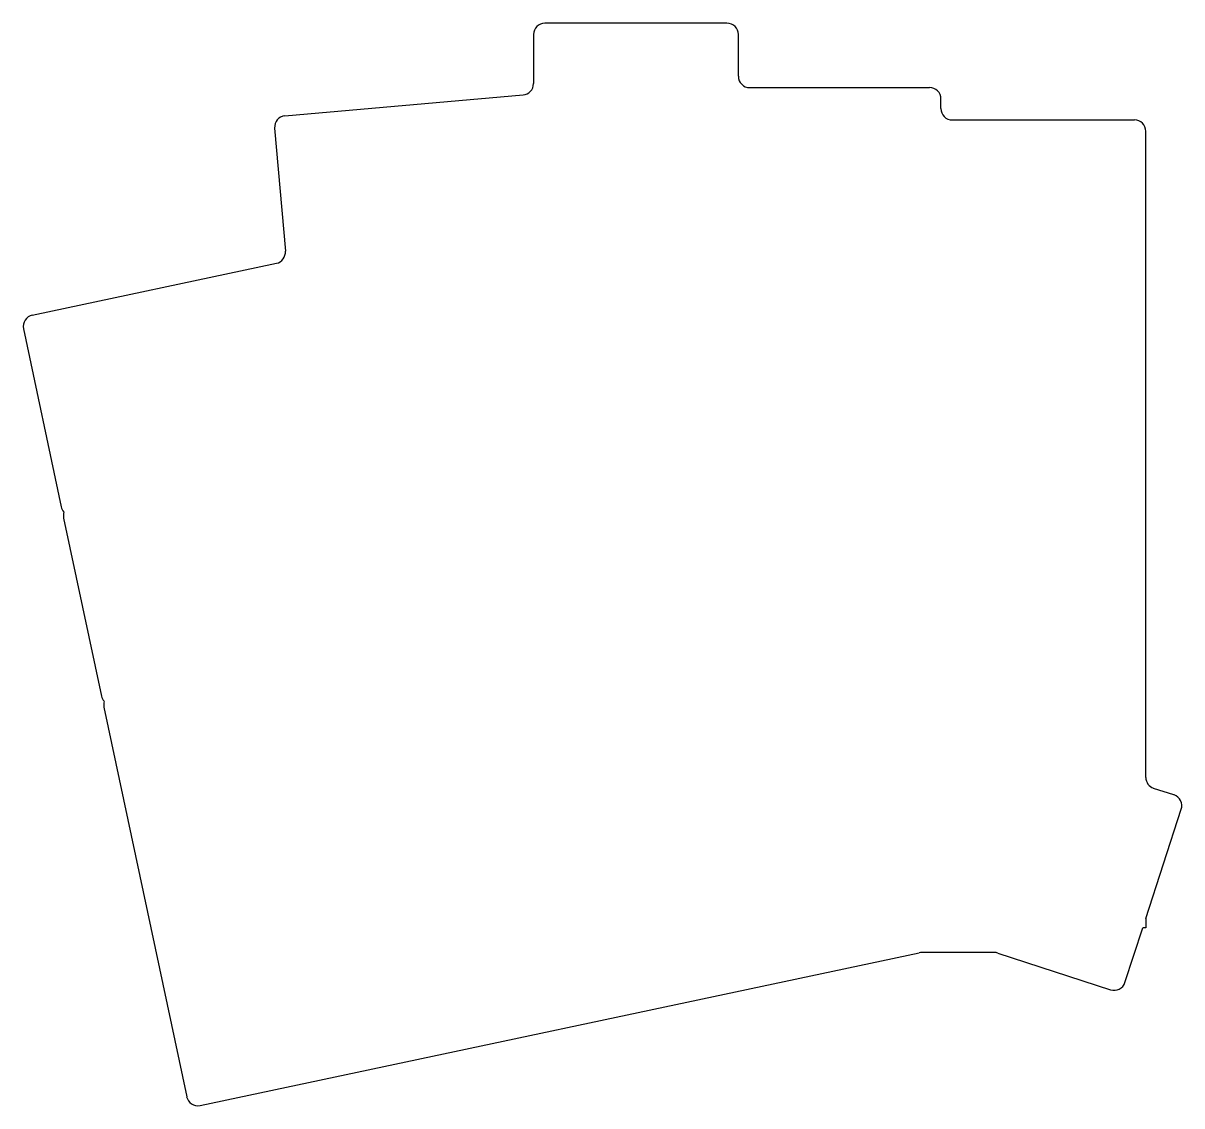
# Model space of a CAD drawing. Header units: millimetres. Extents: x -3 to 99, y -29 to 66.
import ezdxf

# ---------------------------------------------------------------- set-up
doc = ezdxf.new("R2010")
doc.units = ezdxf.units.MM

msp = doc.modelspace()

# ---------------------------------------------------------------- linework, layer by layer
for p, q in [((58.75, 65.69), (42.75, 65.69)), ((41.75, 64.69), (41.75, 60.38)), ((59.75, 61.03), (59.75, 64.69)), ((19.91, 57.55), (40.84, 59.39)), ((60.75, 60.03), (76.55, 60.03)), ((77.55, 58.19), (77.55, 59.03)), ((78.55, 57.19), (94.55, 57.19)), ((19, 56.47), (19.95, 45.65)), ((95.55, -0.59), (95.55, 56.19)), ((-2.3, 40.03), (19.16, 44.59)), ((-3.07, 38.84), (0.26, 23.19)), ((0.46, 22.21), (3.79, 6.56)), ((4, 5.58), (11.28, -28.65)), ((98.02, -2.12), (96.24, -1.55)), ((95.55, -12.98), (98.67, -3.38)), ((95.55, -12.98), (95.55, -13.81)), ((93.72, -18.6), (95.28, -13.81)), ((95.55, -13.81), (95.28, -13.81)), ((12.46, -29.42), (75.64, -15.99)), ((82.24, -15.97), (75.85, -15.97)), ((82.54, -16.02), (92.46, -19.24))]:
    msp.add_line(p, q)
for centre, start, end in [((42.75, 64.69), 90, 180), ((58.75, 64.69), 0, 90), ((40.75, 60.38), 275, 0), ((60.75, 61.03), 180, 270), ((76.55, 59.03), 0, 90), ((78.55, 58.19), 180, 270), ((20, 56.56), 95, 185), ((94.55, 56.19), 0, 90), ((18.95, 45.57), 282, 5), ((-2.09, 39.05), 102, 192), ((1.23, 23.4), 192, 222), ((1.44, 22.42), 162, 192), ((4.77, 6.77), 192, 222), ((4.98, 5.79), 162, 192), ((96.55, -0.59), 180, 252), ((97.72, -3.08), 342, 72), ((75.85, -16.97), 90, 102), ((82.24, -16.97), 72, 90), ((92.77, -18.29), 252, 342), ((12.25, -28.44), 192, 282)]:
    msp.add_arc(centre, 1, start, end)

doc.saveas('drawing.dxf')
